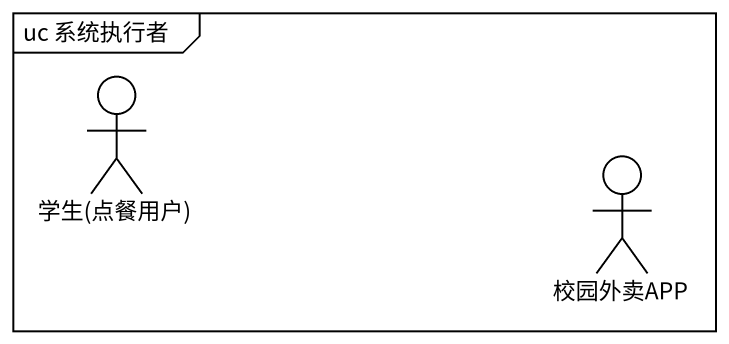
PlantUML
@startuml
mainframe uc 系统执行者
actor "学生(点餐用户)" as 学生_点餐用户
actor 校园外卖APP
@enduml
